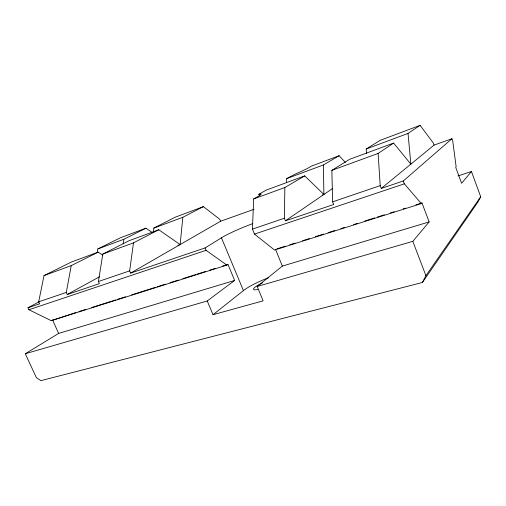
<?xml version="1.0" encoding="UTF-8"?>
<svg xmlns="http://www.w3.org/2000/svg" width="506" height="506" viewBox="0 0 506 506"><rect width="100%" height="100%" fill="white"/><g stroke="black" fill="none" stroke-linecap="round" stroke-linejoin="round"><path stroke-width="0.76" d="M286.611 182.533L286.668 178.624L295.131 174.14A25.211 1.48 -22.2 0 0 308.337 167.91L311.626 166.038L339.128 155.728L345.402 162.445M393.617 143.071L378.127 153.432L380.215 185.639L381.284 188.428L434.066 145.108L433.25 142.907L420.094 125.355L408.032 133.426L410.866 164.153L393.617 143.071L349.614 159.314L331.854 170.345L332.613 201.837L333.669 204.513L285.409 220.812L284.372 218.244L284.859 187.53L304.732 175.886L323.897 194.462L322.417 194.974M222.659 266.036L227.934 264.366L234.645 280.45L207.213 300.981L213.032 314.694L263.133 300.842L257.187 286.485L412.82 241.343L429.139 221.919L421.966 202.912L421.334 203.583L274.53 250.027L254.474 234.095L252.431 229.11L253.689 198.921L258.199 196.36A28.994 1.986 -22.4 0 0 259.799 194.057L258.825 194.291L259.414 195.74M180.123 244.562L182.837 217.289L203.399 206.631L219.876 219.389L220.635 221.223L130.618 273.095L129.65 270.881L133.489 242.861L158.764 229.768L180.123 244.562L177.91 245.34M153.388 231.906L153.856 228.086L175.215 217.207L203.399 206.631M123.167 243.892L123.843 239.262L145.956 228.181L152.255 232.482M102.75 254.992L98.101 252.159L71.232 265.618L66.305 292.43L67.235 294.505L99.366 283.651L98.417 281.507L102.813 254.075L128.916 240.786L158.764 229.768M97.222 252.734L97.841 248.939L120.548 237.712L145.956 228.181M227.934 264.366L226.871 265.106L51.232 320.671L28.899 309.742L27.988 307.762L39.594 303.84L38.677 301.829L44.028 275.568L71.472 261.988L98.101 252.159M234.645 280.45L58.658 333.41L25.3 353.745L36.343 377.602L40.923 380.645L422.402 282.481L425.913 275.643L480.7 196.745L471.465 171.521L457.949 175.955M480.7 196.745L477.942 202.014L422.402 282.481M471.465 171.521L461.592 183.28L455.704 167.303L456.14 166.841L452.75 140.972L451.934 138.739L434.066 145.108M381.284 188.428L403.263 181.003L451.934 138.739M257.187 286.485L282.348 266.093L429.139 221.919M213.032 314.694L243.437 290.608A28.57 5.224 -22.3 0 1 268.408 277.781M285.409 220.812L332.84 188.333M366.47 153.634L366.217 148.998L380.17 140.333L420.094 125.355M130.618 273.095L205.088 247.94L221.445 237.826A28.861 3.017 -22.4 0 1 252.519 223.696M286.668 178.624L323.391 164.95L339.128 155.728M51.232 320.671L75.862 312.531M258.825 194.291L266.396 190.035L304.732 175.886M67.235 294.505L99.461 276.807M27.988 307.762L39.082 301.823M97.841 248.939L123.843 239.262M153.856 228.086L182.837 217.289M366.217 148.998L408.032 133.426M44.028 275.568L71.232 265.618M102.813 254.075L133.489 242.861M253.689 198.921L284.859 187.53M331.854 170.345L378.127 153.432M220.635 221.223L254.037 209.307M38.677 301.829L66.305 292.43M98.417 281.507L129.65 270.881M252.431 229.11L284.372 218.244M332.613 201.837L380.215 185.639M28.899 309.742L206.094 250.325L226.871 265.106M254.474 234.095L404.338 183.836L421.334 203.583M78.873 311.576L85.647 309.432M91.668 307.528L115.76 299.894M117.265 299.419L125.545 296.794M131.566 294.89L155.658 287.256M157.164 286.782L165.449 284.157M169.965 282.727L178.245 280.103M182.761 278.673L195.563 274.619M197.068 274.144L205.347 271.52M209.863 270.09L215.132 268.42M277.003 248.825L285.27 246.207M289.774 244.777L295.03 243.114M302.544 240.736L309.305 238.598M315.314 236.694L323.574 234.076M328.078 232.646L334.839 230.508M340.848 228.604L344.605 227.415M353.618 224.563L357.375 223.367M364.883 220.989L374.649 217.896M377.653 216.947L384.415 214.803M390.423 212.906L394.174 211.717M403.187 208.858L405.445 208.143M415.957 204.816L421.966 202.912M25.3 353.745L207.213 300.981M52.523 319.925L58.658 333.41M205.088 247.94L206.094 250.325M221.445 237.826L243.437 290.608M275.504 249.3L282.348 266.093M412.82 241.343L425.913 275.643M403.263 181.003L404.338 183.836M323.391 164.95L323.897 194.462M257.858 289.495A14.276 2.612 -22.3 0 1 262.544 282.886"/></g></svg>
